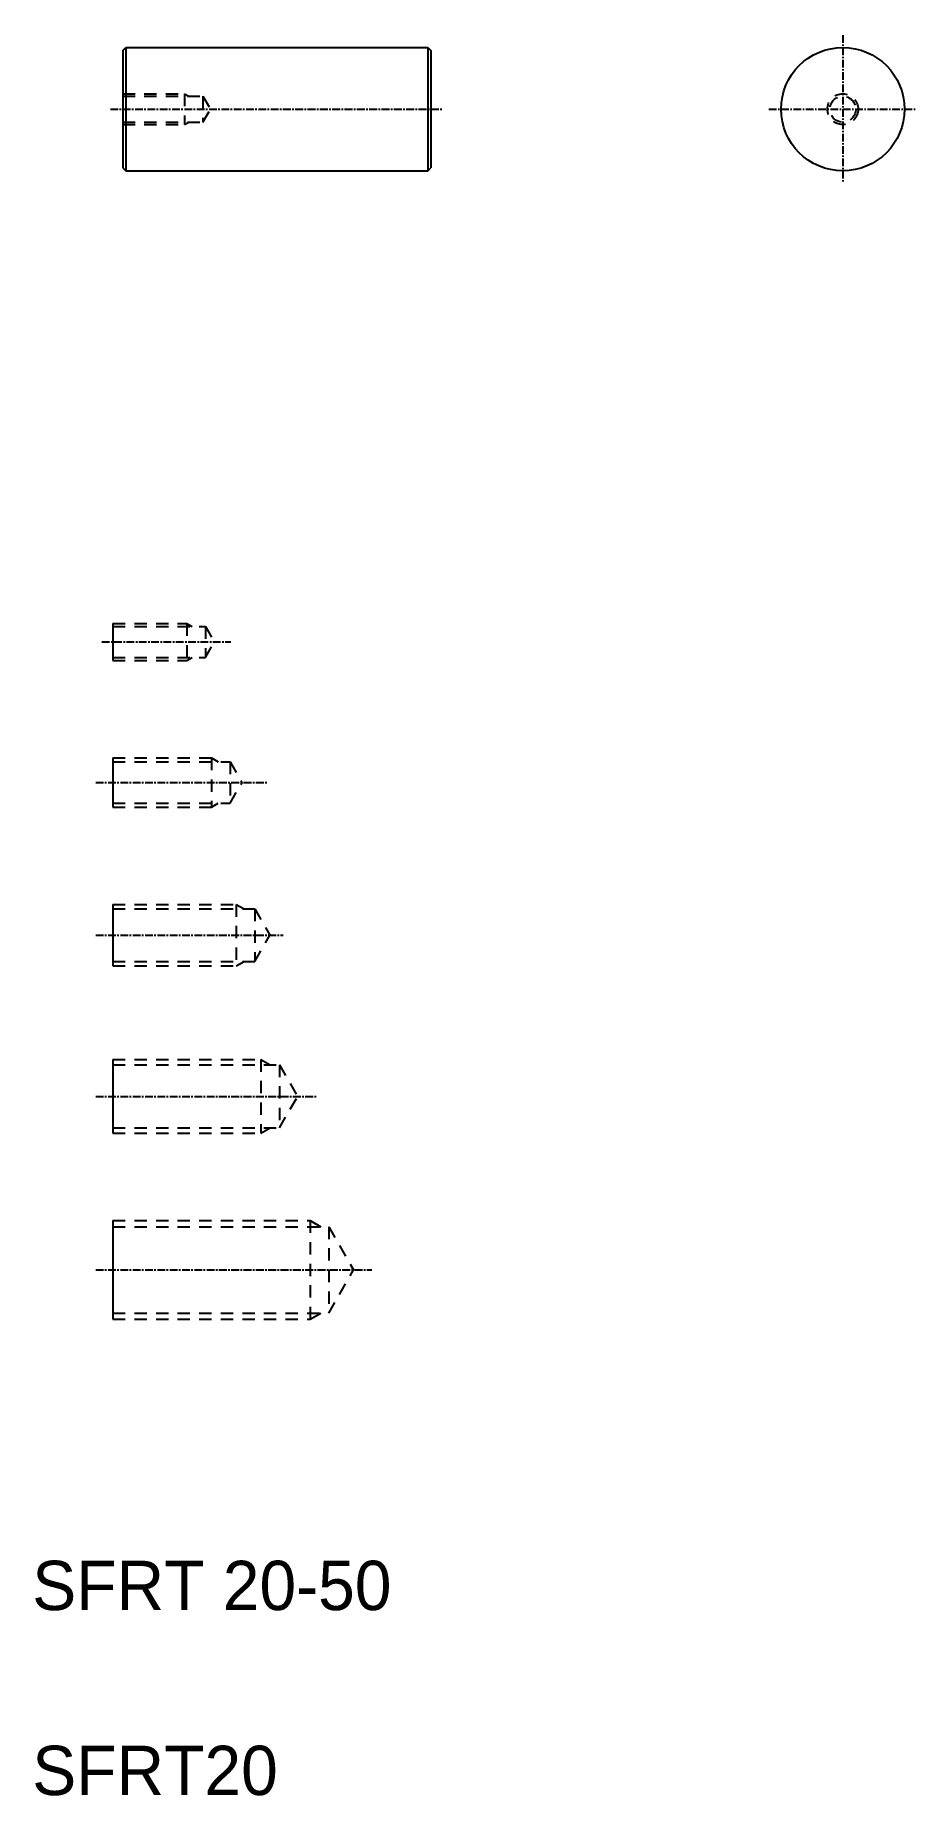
# Model space of a CAD drawing. Extents: x 212 to 354, y 35 to 320.
import ezdxf

# ---------------------------------------------------------------- set-up
doc = ezdxf.new("R2010")
doc.units = 0
doc.linetypes.add('CENTER', pattern=[2, 1.25, -0.25, 0.25, -0.25])
doc.linetypes.add('DASHED', pattern=[3.5, 2, -1.5])
doc.layers.get('0').update_dxf_attribs({"linetype": 'CONTINUOUS'})
doc.layers.add('CENTER', color=1, linetype='CENTER')

msp = doc.modelspace()

# ---------------------------------------------------------------- linework, layer by layer
at = {"color": 7, "linetype": 'CONTINUOUS'}
for p, q in [((225.69, 317.77), (226.19, 318.27)), ((225.69, 317.77), (225.69, 298.77)), ((226.19, 318.27), (275.19, 318.27)), ((226.19, 318.27), (226.19, 298.27)), ((275.19, 318.27), (275.19, 298.27)), ((275.19, 318.27), (275.69, 317.77)), ((275.69, 317.77), (275.69, 298.77)), ((225.69, 298.77), (226.19, 298.27)), ((226.19, 298.27), (275.19, 298.27)), ((275.19, 298.27), (275.69, 298.77)), ((224.1, 224.86), (224.1, 218.86)), ((224.1, 203.07), (224.1, 195.07)), ((224.1, 179.3), (224.1, 169.3)), ((224.1, 154.16), (224.1, 142.16)), ((224.1, 128.01), (224.1, 112.01))]:
    msp.add_line(p, q, dxfattribs=at)
for p, q in [((275.69, 313.02), (275.69, 313.02)), ((275.69, 308.27), (275.69, 308.27))]:
    msp.add_line(p, q)
at = {"color": 3, "linetype": 'DASHED'}
for p, q in [((225.69, 310.77), (235.69, 310.77)), ((225.69, 310.37), (238.69, 310.37)), ((235.69, 310.77), (235.69, 305.77)), ((235.69, 310.77), (236.3, 310.42)), ((238.69, 310.37), (238.69, 306.17)), ((238.69, 310.37), (239.91, 308.27)), ((225.69, 306.17), (238.69, 306.17)), ((225.69, 305.77), (235.69, 305.77)), ((235.69, 305.77), (236.3, 306.12)), ((238.69, 306.17), (239.91, 308.27)), ((224.1, 224.86), (236.1, 224.86)), ((224.1, 224.36), (239.1, 224.36)), ((236.1, 224.86), (236.1, 218.86)), ((236.1, 224.86), (236.97, 224.36)), ((239.1, 224.36), (240.55, 221.86)), ((239.1, 224.36), (239.1, 219.36)), ((239.1, 219.36), (240.55, 221.86)), ((224.1, 219.36), (239.1, 219.36)), ((224.1, 218.86), (236.1, 218.86)), ((236.1, 218.86), (236.97, 219.36)), ((224.1, 203.07), (240.1, 203.07)), ((240.1, 203.07), (240.1, 195.07)), ((240.1, 203.07), (241.19, 202.44)), ((224.1, 202.44), (243.1, 202.44)), ((243.1, 202.44), (243.1, 195.69)), ((243.1, 202.44), (245.05, 199.07)), ((243.1, 195.69), (245.05, 199.07)), ((224.1, 195.69), (243.1, 195.69)), ((224.1, 195.07), (240.1, 195.07)), ((240.1, 195.07), (241.19, 195.69)), ((224.1, 179.3), (244.1, 179.3)), ((224.1, 178.55), (247.1, 178.55)), ((244.1, 179.3), (244.1, 169.3)), ((244.1, 179.3), (245.4, 178.55)), ((247.1, 178.55), (247.1, 170.05)), ((247.1, 178.55), (249.56, 174.3)), ((247.1, 170.05), (249.56, 174.3)), ((224.1, 170.05), (247.1, 170.05)), ((224.1, 169.3), (244.1, 169.3)), ((244.1, 169.3), (245.4, 170.05)), ((224.1, 154.16), (248.1, 154.16)), ((224.1, 153.29), (251.1, 153.29)), ((248.1, 154.16), (248.1, 142.16)), ((248.1, 154.16), (249.62, 153.29)), ((251.1, 153.29), (254.06, 148.16)), ((251.1, 153.29), (251.1, 143.04)), ((251.1, 143.04), (254.06, 148.16)), ((224.1, 143.04), (251.1, 143.04)), ((248.1, 142.16), (249.62, 143.04)), ((224.1, 142.16), (248.1, 142.16)), ((224.1, 128.01), (256.1, 128.01)), ((224.1, 127.01), (259.1, 127.01)), ((256.1, 128.01), (256.1, 112.01)), ((256.1, 128.01), (257.83, 127.01)), ((259.1, 127.01), (259.1, 113.01)), ((259.1, 127.01), (263.14, 120.01)), ((259.1, 113.01), (263.14, 120.01)), ((224.1, 113.01), (259.1, 113.01)), ((224.1, 112.01), (256.1, 112.01)), ((256.1, 112.01), (257.83, 113.01))]:
    msp.add_line(p, q, dxfattribs=at)
at = {"color": 7, "linetype": 'CONTINUOUS'}
msp.add_circle((342.48, 308.27), 10, dxfattribs=at)
at = {"color": 3, "linetype": 'DASHED'}
for radius in [2.5, 2.1]:
    msp.add_circle((342.48, 308.27), radius, dxfattribs=at)
at = {"layer": 'CENTER', "color": 1, "linetype": 'CENTER'}
for p, q in [((342.48, 320.27), (342.48, 296.27)), ((223.69, 308.27), (277.69, 308.27)), ((330.48, 308.27), (354.48, 308.27)), ((222.32, 221.86), (243.25, 221.86)), ((221.31, 199.07), (249.22, 199.07)), ((221.31, 174.3), (251.72, 174.3)), ((221.31, 148.16), (257.05, 148.16)), ((221.31, 120.01), (266.1, 120.01))]:
    msp.add_line(p, q, dxfattribs=at)

# ---------------------------------------------------------------- texts
for s, p in [('SFRT 20-50', (211.02, 64.83)), ('SFRT20', (211.02, 34.83))]:
    msp.add_text(s, height=8).set_placement(p)

doc.saveas('drawing.dxf')
